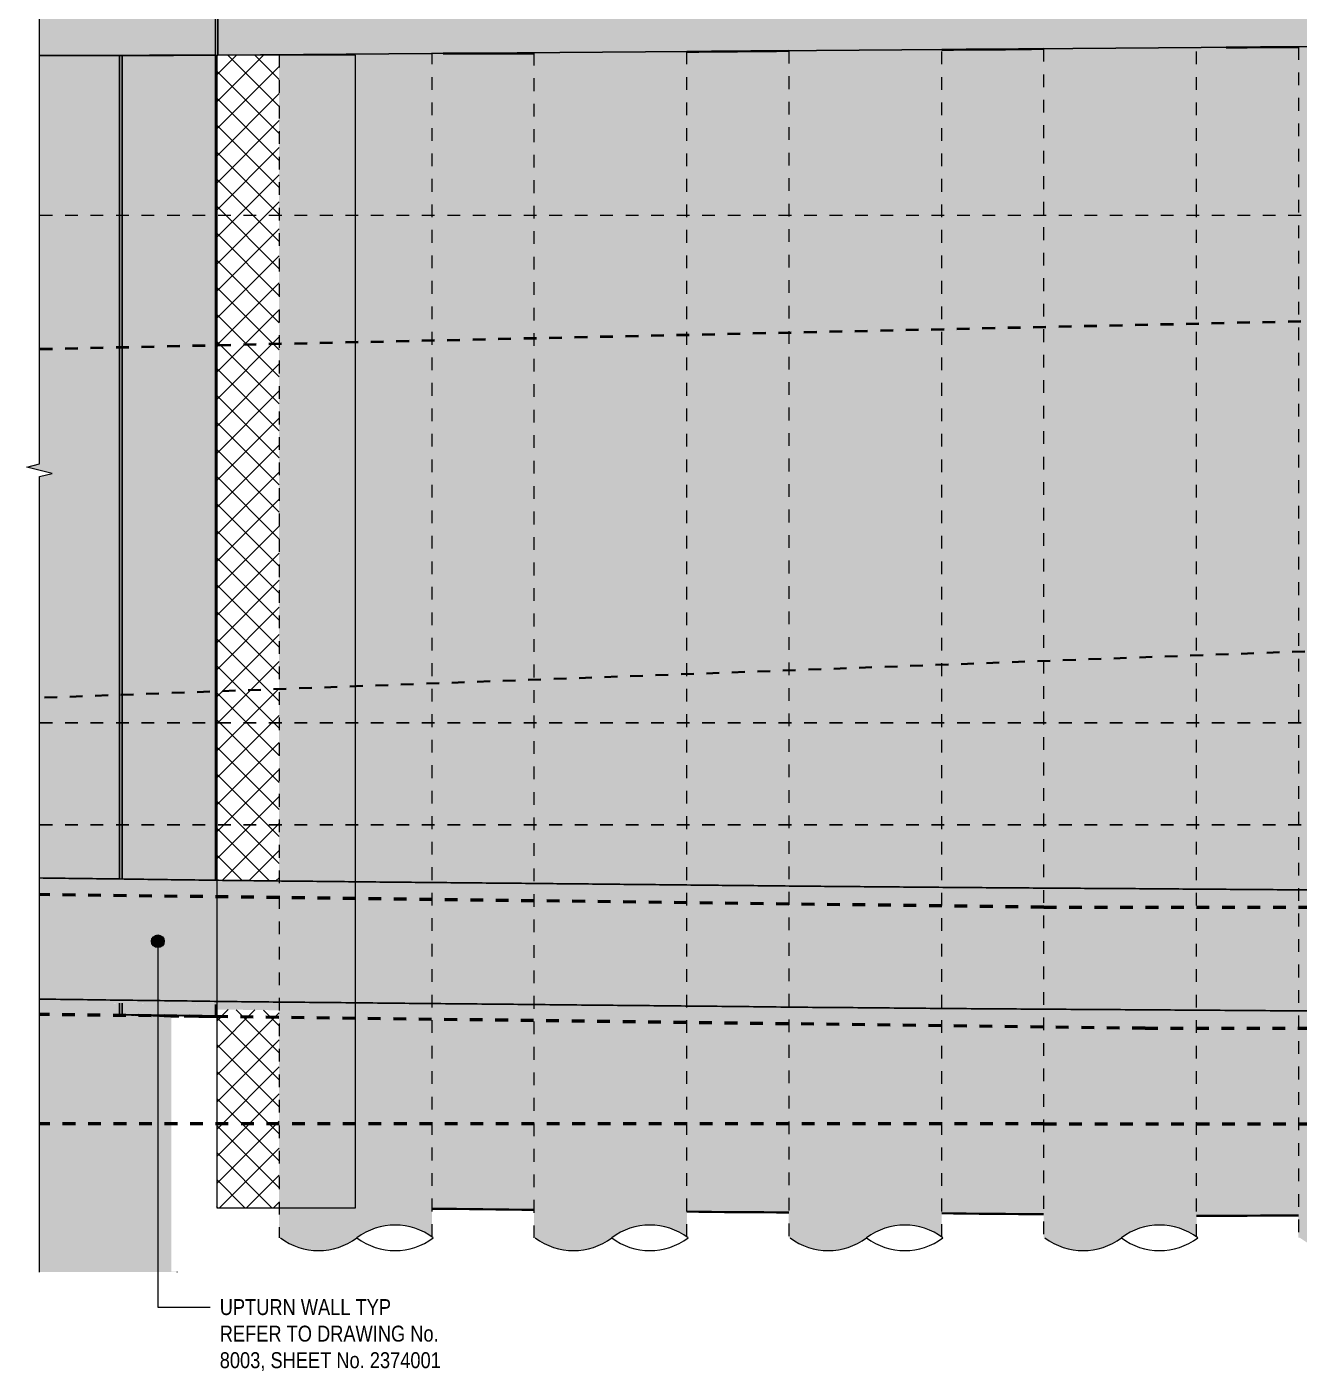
# Model space of a CAD drawing. Header units: metres. Extents: x -1147.3 to -1090.7, y 3.4 to 26.8.
# Drawn here: x -1147.32 to -1137.34, y 9.79 to 20.33 of the extents above; entities that cross this region are included whole.
import ezdxf

# ---------------------------------------------------------------- set-up
doc = ezdxf.new("R2010")
doc.units = ezdxf.units.M
for name, pattern in [('Dash dot', [0.015875, 0.00635, -0.004763, 0, -0.004763]), ('Hidden-Locality Plan', [0.0046, 0.003, -0.0016]), ('JacobsDash', [0.0045, 0.003, -0.0015])]:
    doc.linetypes.add(name, pattern=pattern)
for name, color, linetype, lineweight in [('A-DETL', 7, 'Continuous', 13), ('A-DETL-GENF', 7, 'Continuous', 9), ('A-GENM', 7, 'Continuous', 35), ('G-ANNO-TEXT', 7, 'Continuous', 9), ('S-BEAM', 7, 'Continuous', 50), ('S-FNDN', 7, 'Continuous', 50)]:
    doc.layers.add(name, color=color, linetype=linetype, lineweight=lineweight)
doc.styles.add('Arial Narrow', font='ARIALN.TTF', dxfattribs={"height": 0.125})

# ---------------------------------------------------------------- blocks, each defined once
blk = doc.blocks.new('Foundations-Piles - Px-1200-66435274-DRG-2873023 - SECTION 2')
at = {"layer": 'A-GENM', "lineweight": 25, "true_color": 0xdbdbdb}
h = blk.add_hatch(color=254, dxfattribs=at)
h.paths.add_polyline_path([(-1147.223, 10.563), (-1146.897, 10.563), (-1146.897, 12.676), (-1147.054, 12.676), (-1147.186, 12.674), (-1147.223, 12.673), (-1147.223, 12.554)])
h.paths.add_polyline_path([(-1146.897, 13.651), (-1146.897, 20.11), (-1147.223, 20.11), (-1147.223, 16.904), (-1147.323, 16.879), (-1147.123, 16.829), (-1147.223, 16.804), (-1147.223, 13.655), (-1146.925, 13.651)])
h = blk.add_hatch(color=254, dxfattribs=at)
h.paths.add_polyline_path([(-1146.897, 10.563), (-1146.143, 10.563), (-1146.143, 10.566), (-1146.188, 10.566), (-1146.188, 12.566), (-1146.233, 12.569), (-1146.303, 12.573), (-1146.409, 12.577), (-1146.528, 12.58), (-1146.595, 12.582), (-1146.595, 12.672), (-1146.728, 12.674), (-1146.897, 12.676), (-1146.897, 12.554)])
h.paths.add_polyline_path([(-1146.595, 13.647), (-1146.595, 20.109), (-1146.143, 20.11), (-1146.143, 20.11), (-1146.897, 20.11), (-1146.897, 13.651), (-1146.614, 13.647)])
at = {"layer": 'A-GENM', "color": 253, "lineweight": 25, "true_color": 0xa3a3a3}
for p, q in [((-1146.143, 20.109), (-1146.143, 20.11)), ((-1146.143, 10.563), (-1146.143, 10.566))]:
    blk.add_line(p, q, dxfattribs=at)
blk = doc.blocks.new('Top of Pavement - RL A - Top of Pavement - RL A-68818558-DRG-2873023 - SECTION 2')
at = {"layer": 'A-GENM', "lineweight": 25, "true_color": 0xe8e8e8}
h = blk.add_hatch(color=254, dxfattribs=at)
h.paths.add_polyline_path([(-1135.22, 12.598), (-1135.22, 13.548), (-1135.625, 13.55), (-1136.143, 13.554), (-1136.143, 12.604), (-1135.468, 12.599)])
h.paths.add_polyline_path([(-1145.343, 12.682), (-1145.343, 13.632), (-1145.709, 13.636), (-1147.223, 13.655), (-1147.223, 12.705), (-1145.651, 12.685)])
h = blk.add_hatch(color=254, dxfattribs=at)
h.paths.add_polyline_path([(-1135.22, 12.534), (-1135.22, 12.598), (-1135.625, 12.6), (-1136.143, 12.604), (-1136.143, 12.54), (-1135.522, 12.536)])
h.paths.add_polyline_path([(-1145.343, 12.617), (-1145.343, 12.682), (-1145.916, 12.688), (-1147.223, 12.705), (-1147.223, 12.673), (-1147.124, 12.675), (-1146.978, 12.676), (-1146.813, 12.675), (-1146.642, 12.673), (-1146.585, 12.672), (-1146.559, 12.672), (-1145.843, 12.663), (-1145.843, 12.623), (-1145.826, 12.623), (-1145.368, 12.617)])
at = {"layer": 'A-GENM', "color": 253, "lineweight": 25, "true_color": 0xa3a3a3}
for points, knots in [([(-1120.535, 13.53), (-1120.622, 13.53), (-1120.874, 13.529), (-1121.291, 13.529), (-1121.785, 13.528), (-1122.279, 13.527), (-1122.774, 13.526), (-1123.268, 13.526), (-1123.762, 13.525), (-1124.257, 13.524), (-1124.751, 13.523), (-1125.245, 13.523), (-1125.739, 13.522), (-1126.234, 13.523), (-1126.728, 13.524), (-1127.222, 13.524), (-1127.716, 13.525), (-1128.211, 13.526), (-1128.705, 13.526), (-1129.199, 13.527), (-1129.694, 13.528), (-1130.188, 13.528), (-1130.682, 13.529), (-1131.176, 13.531), (-1131.671, 13.533), (-1132.165, 13.535), (-1132.824, 13.538), (-1133.483, 13.541), (-1134.142, 13.543), (-1134.636, 13.546), (-1135.131, 13.548), (-1135.625, 13.55), (-1136.119, 13.553), (-1136.613, 13.557), (-1137.108, 13.56), (-1137.602, 13.564), (-1138.096, 13.567), (-1138.59, 13.571), (-1139.085, 13.574), (-1139.579, 13.577), (-1140.073, 13.581), (-1140.567, 13.585), (-1141.062, 13.589), (-1141.556, 13.594), (-1142.05, 13.599), (-1142.544, 13.604), (-1143.039, 13.609), (-1143.533, 13.614), (-1144.027, 13.618), (-1144.521, 13.623), (-1145.016, 13.628), (-1145.51, 13.633), (-1146.004, 13.639), (-1146.498, 13.646), (-1146.905, 13.651), (-1147.146, 13.654), (-1147.223, 13.655)], [0.474392, 0.474392, 0.474392, 0.474392, 0.4761905, 0.4795918, 0.4829932, 0.4863946, 0.4897959, 0.4931973, 0.4965986, 0.5, 0.5034014, 0.5068027, 0.5102041, 0.5136054, 0.5170068, 0.5204082, 0.5238095, 0.5272109, 0.5306122, 0.5340136, 0.537415, 0.5408163, 0.5442177, 0.547619, 0.5510204, 0.5544218, 0.5578231, 0.5646259, 0.5680272, 0.5714286, 0.5748299, 0.5782313, 0.5816327, 0.585034, 0.5884354, 0.5918367, 0.5952381, 0.5986395, 0.6020408, 0.6054422, 0.6088435, 0.6122449, 0.6156463, 0.6190476, 0.622449, 0.6258503, 0.6292517, 0.6326531, 0.6360544, 0.6394558, 0.6428571, 0.6462585, 0.6496599, 0.6530612, 0.6564626, 0.6580453, 0.6580453, 0.6580453, 0.6580453]), ([(-1147.223, 12.705), (-1147.192, 12.704), (-1147.067, 12.703), (-1146.846, 12.7), (-1146.562, 12.696), (-1146.183, 12.691), (-1145.898, 12.688), (-1145.709, 12.685)], [0.51987349, 0.51987349, 0.51987349, 0.51987349, 0.52083333, 0.52380952, 0.52678571, 0.5297619, 0.53571429, 0.53571429, 0.53571429, 0.53571429]), ([(-1145.709, 12.685), (-1145.519, 12.683), (-1145.235, 12.68), (-1144.855, 12.677), (-1144.666, 12.675), (-1144.571, 12.674)], [0.53571429, 0.53571429, 0.53571429, 0.53571429, 0.54166667, 0.54464286, 0.54761905, 0.54761905, 0.54761905, 0.54761905]), ([(-1144.571, 12.674), (-1144.476, 12.673), (-1144.286, 12.671), (-1143.907, 12.667), (-1143.623, 12.665), (-1143.433, 12.663)], [0.54761905, 0.54761905, 0.54761905, 0.54761905, 0.55059524, 0.55357143, 0.55952381, 0.55952381, 0.55952381, 0.55952381])]:
    blk.add_open_spline(points, degree=3, knots=knots, dxfattribs=at)
for points in [[(-1143.433, 12.663), (-1143.243, 12.661), (-1142.864, 12.657), (-1142.295, 12.652), (-1141.726, 12.646), (-1141.347, 12.642), (-1141.157, 12.64)], [(-1141.157, 12.64), (-1140.968, 12.639), (-1140.588, 12.635), (-1140.209, 12.632), (-1140.019, 12.63)], [(-1140.019, 12.63), (-1139.83, 12.629), (-1139.45, 12.626), (-1138.881, 12.623), (-1138.313, 12.619), (-1137.744, 12.615), (-1137.175, 12.611), (-1136.606, 12.607), (-1136.037, 12.603), (-1135.657, 12.6), (-1135.468, 12.599)]]:
    blk.add_open_spline(points, degree=3, dxfattribs=at)
blk = doc.blocks.new('T2DPAA-T2D-C3S-RS-M3D-100334_rvt-1-DRG-2873023 - SECTION 2')
at = {"layer": 'A-GENM', "lineweight": 5, "true_color": 0xefefdf}
blk.add_hatch(color=254, dxfattribs=at).paths.add_polyline_path([(-1147.223, 20.11), (-1145.843, 20.11), (-1145.843, 21.31), (-1147.223, 21.31), (-1147.223, 20.159)])
at = {"layer": 'A-GENM', "lineweight": 5, "true_color": 0xf2f6f2}
h = blk.add_hatch(color=7, dxfattribs=at)
h.paths.add_polyline_path([(-1146.595, 12.582), (-1146.575, 12.582), (-1146.575, 12.672), (-1146.595, 12.672), (-1146.595, 12.582)])
h.paths.add_polyline_path([(-1146.575, 13.647), (-1146.575, 20.109), (-1146.595, 20.109), (-1146.595, 13.647), (-1146.576, 13.647)])
h = blk.add_hatch(color=7, dxfattribs=at)
h.paths.add_polyline_path([(-1145.843, 12.573), (-1145.843, 12.663), (-1146.575, 12.672), (-1146.575, 12.582), (-1145.916, 12.574)])
h.paths.add_polyline_path([(-1145.843, 13.637), (-1145.843, 20.11), (-1146.575, 20.109), (-1146.575, 13.647), (-1145.906, 13.638)])
blk.add_hatch(color=7, dxfattribs=at).paths.add_polyline_path([(-1145.843, 12.562), (-1145.843, 12.573), (-1146.567, 12.581), (-1146.45, 12.578), (-1146.339, 12.574), (-1146.229, 12.569), (-1146.174, 12.566), (-1146.147, 12.566), (-1145.907, 12.563)])
at = {"layer": 'A-GENM', "color": 253, "lineweight": 25, "true_color": 0xa3a3a3}
for p, q in [((-1146.595, 20.109), (-1146.595, 13.647)), ((-1146.575, 13.647), (-1146.575, 20.109)), ((-1145.843, 13.637), (-1145.843, 20.11)), ((-1146.595, 12.672), (-1146.595, 12.582)), ((-1146.575, 12.582), (-1146.575, 12.672)), ((-1145.843, 12.573), (-1145.843, 12.663))]:
    blk.add_line(p, q, dxfattribs=at)
at = {"layer": 'A-GENM', "color": 253, "lineweight": 25, "true_color": 0xa3a3a3, "flags": 128}
for points in [[(-1145.843, 20.11), (-1145.843, 20.243), (-1145.843, 20.377), (-1145.843, 20.51), (-1145.843, 20.643), (-1145.843, 20.777), (-1145.843, 20.91), (-1145.843, 21.043), (-1145.843, 21.177), (-1145.843, 21.31)], [(-1146.575, 20.109), (-1146.585, 20.109), (-1146.595, 20.109)], [(-1146.595, 12.582), (-1146.585, 12.582), (-1146.575, 12.582)], [(-1146.165, 12.566), (-1146.176, 12.566), (-1146.188, 12.566)], [(-1145.843, 12.573), (-1145.843, 12.571), (-1145.843, 12.569), (-1145.843, 12.567), (-1145.843, 12.564), (-1145.843, 12.562)]]:
    blk.add_lwpolyline(points, dxfattribs=at)
at = {"layer": 'A-GENM', "color": 253, "lineweight": 25, "true_color": 0xa3a3a3}
for points in [[(-1145.843, 20.11), (-1146.303, 20.109), (-1146.763, 20.109), (-1147.223, 20.109)], [(-1146.563, 12.581), (-1146.574, 12.581), (-1146.584, 12.582), (-1146.595, 12.582)], [(-1146.484, 12.579), (-1146.507, 12.58), (-1146.532, 12.58), (-1146.557, 12.581)], [(-1146.188, 12.566), (-1146.189, 12.566), (-1146.189, 12.566), (-1146.19, 12.566)], [(-1146.13, 12.566), (-1146.141, 12.566), (-1146.153, 12.566), (-1146.165, 12.566)]]:
    blk.add_open_spline(points, degree=3, dxfattribs=at)
for points, knots in [([(-1145.843, 20.11), (-1145.941, 20.11), (-1146.136, 20.109), (-1146.38, 20.109), (-1146.526, 20.109), (-1146.575, 20.109)], [0, 0, 0, 0, 0.4, 0.8, 1, 1, 1, 1]), ([(-1146.575, 12.582), (-1146.526, 12.582), (-1146.428, 12.58), (-1146.307, 12.579), (-1146.209, 12.577), (-1146.136, 12.577), (-1146.063, 12.576), (-1145.989, 12.575), (-1145.916, 12.574), (-1145.867, 12.573), (-1145.843, 12.573)], [0, 0, 0, 0, 0.2, 0.4, 0.5, 0.6, 0.7, 0.8, 0.9, 1, 1, 1, 1]), ([(-1146.409, 12.577), (-1146.43, 12.578), (-1146.453, 12.578), (-1146.477, 12.579), (-1146.478, 12.579)], [0.6347246, 0.6347246, 0.6347246, 0.6347246, 0.7692308, 0.7767341, 0.7767341, 0.7767341, 0.7767341]), ([(-1146.342, 12.575), (-1146.36, 12.575), (-1146.381, 12.576), (-1146.403, 12.577), (-1146.404, 12.577)], [0.4818632, 0.4818632, 0.4818632, 0.4818632, 0.6153846, 0.6234034, 0.6234034, 0.6234034, 0.6234034]), ([(-1146.283, 12.572), (-1146.298, 12.573), (-1146.316, 12.573), (-1146.336, 12.574), (-1146.337, 12.574)], [0.3289726, 0.3289726, 0.3289726, 0.3289726, 0.4615385, 0.470067, 0.470067, 0.470067, 0.470067]), ([(-1146.233, 12.569), (-1146.238, 12.57), (-1146.251, 12.57), (-1146.267, 12.571), (-1146.277, 12.572), (-1146.278, 12.572)], [0.1760575, 0.1760575, 0.1760575, 0.1760575, 0.2307692, 0.3076923, 0.3167264, 0.3167264, 0.3167264, 0.3167264]), ([(-1146.193, 12.566), (-1146.197, 12.567), (-1146.207, 12.568), (-1146.22, 12.568), (-1146.228, 12.569), (-1146.229, 12.569)], [0.0231131, 0.0231131, 0.0231131, 0.0231131, 0.0769231, 0.1538462, 0.1633832, 0.1633832, 0.1633832, 0.1633832]), ([(-1145.843, 12.562), (-1145.886, 12.563), (-1145.968, 12.564), (-1146.049, 12.565), (-1146.088, 12.565)], [0, 0, 0, 0, 0.4, 0.7612021, 0.7612021, 0.7612021, 0.7612021])]:
    blk.add_open_spline(points, degree=3, knots=knots, dxfattribs=at)
for name in ['Foundations-Piles - Px-1200-66435274-DRG-2873023 - SECTION 2', 'Top of Pavement - RL A - Top of Pavement - RL A-68818558-DRG-2873023 - SECTION 2']:
    blk.add_blockref(name, (0, 0), dxfattribs=at)
blk = doc.blocks.new('03_SFR_ACS_Abutment_BR08_Retaining wall CS - ABUTMENT EAST_BR8_1-7988247-DRG-2873023 - SECTION 2')
at = {"layer": 'S-BEAM', "lineweight": 25, "true_color": 0xc0c0c0}
blk.add_hatch(color=9, dxfattribs=at).paths.add_polyline_path([(-1145.823, 20.11), (-1135.842, 20.187), (-1135.842, 21.387), (-1136.053, 21.385), (-1145.823, 21.307), (-1145.823, 20.515)])
at = {"layer": 'S-BEAM', "lineweight": 25}
for p, q in [((-1145.823, 21.307), (-1145.823, 20.11)), ((-1135.857, 21.387), (-1135.842, 21.387)), ((-1135.842, 20.187), (-1135.842, 21.387)), ((-1145.823, 20.11), (-1135.842, 20.187))]:
    blk.add_line(p, q, dxfattribs=at)
at = {"layer": 'S-BEAM', "color": 250, "lineweight": 25, "true_color": 0x404040}
for p, q in [((-1136.035, 21.385), (-1135.985, 21.386)), ((-1135.896, 21.386), (-1135.857, 21.387))]:
    blk.add_line(p, q, dxfattribs=at)
at = {"layer": 'S-BEAM', "color": 8, "lineweight": 25, "true_color": 0x6f6f6f}
blk.add_line((-1135.985, 21.386), (-1135.896, 21.386), dxfattribs=at)
blk = doc.blocks.new('01_SFO_FRP_Pile_CastInPlace_CS_BR08 - CAST-IN-PLACE PILE - 1200-8641665-DRG-2873023 - SECTION 2')
at = {"layer": 'S-FNDN', "linetype": 'JacobsDash', "lineweight": 18, "true_color": 0xc0c0c0}
for points in [[(-1137.016, 10.733), (-1136.997, 10.733), (-1136.926, 10.743), (-1136.855, 10.764), (-1136.793, 10.793), (-1136.673, 10.871), (-1136.608, 10.901), (-1136.539, 10.921), (-1136.468, 10.931), (-1136.397, 10.931), (-1136.326, 10.921), (-1136.255, 10.9), (-1136.191, 10.87), (-1136.163, 10.852), (-1136.163, 20.184), (-1137.343, 20.175), (-1137.343, 10.832), (-1137.333, 10.832), (-1137.273, 10.793), (-1137.208, 10.763), (-1137.139, 10.743), (-1137.068, 10.733), (-1137.054, 10.733)], [(-1136.143, 10.839), (-1136.143, 20.184), (-1136.163, 20.184), (-1136.163, 10.852), (-1136.145, 10.84)]]:
    blk.add_hatch(color=9, dxfattribs=at).paths.add_polyline_path(points)
at = {"layer": 'S-FNDN', "linetype": 'JacobsDash', "lineweight": 18}
for p, q in [((-1137.343, 20.175), (-1137.343, 10.832)), ((-1136.143, 10.839), (-1136.143, 20.184))]:
    blk.add_line(p, q, dxfattribs=at)
blk = doc.blocks.new('01_SFO_FRP_Pile_CastInPlace_CS_BR08 - CAST-IN-PLACE PILE - 1200-8641633-DRG-2873023 - SECTION 2')
at = {"layer": 'S-FNDN', "linetype": 'JacobsDash', "lineweight": 18, "true_color": 0xc0c0c0}
for points in [[(-1138.997, 10.733), (-1138.926, 10.743), (-1138.855, 10.764), (-1138.793, 10.793), (-1138.673, 10.871), (-1138.608, 10.901), (-1138.539, 10.921), (-1138.468, 10.931), (-1138.397, 10.931), (-1138.326, 10.921), (-1138.255, 10.9), (-1138.191, 10.87), (-1138.163, 10.852), (-1138.163, 20.169), (-1139.343, 20.16), (-1139.343, 10.832), (-1139.333, 10.832), (-1139.273, 10.793), (-1139.208, 10.763), (-1139.139, 10.743), (-1139.068, 10.733), (-1139.016, 10.733)], [(-1138.143, 10.839), (-1138.143, 20.169), (-1138.163, 20.169), (-1138.163, 10.852), (-1138.145, 10.84)]]:
    blk.add_hatch(color=9, dxfattribs=at).paths.add_polyline_path(points)
at = {"layer": 'S-FNDN', "linetype": 'JacobsDash', "lineweight": 18}
for p, q in [((-1139.343, 20.16), (-1139.343, 10.832)), ((-1138.143, 10.839), (-1138.143, 20.169))]:
    blk.add_line(p, q, dxfattribs=at)
blk = doc.blocks.new('01_SFO_FRP_Pile_CastInPlace_CS_BR08 - CAST-IN-PLACE PILE - 1200-8641593-DRG-2873023 - SECTION 2')
at = {"layer": 'S-FNDN', "linetype": 'JacobsDash', "lineweight": 18, "true_color": 0xc0c0c0}
for points in [[(-1140.997, 10.733), (-1140.926, 10.743), (-1140.856, 10.764), (-1140.793, 10.793), (-1140.673, 10.871), (-1140.608, 10.901), (-1140.539, 10.921), (-1140.468, 10.931), (-1140.397, 10.931), (-1140.326, 10.921), (-1140.255, 10.9), (-1140.191, 10.87), (-1140.163, 10.852), (-1140.163, 20.154), (-1141.343, 20.145), (-1141.343, 10.832), (-1141.333, 10.832), (-1141.273, 10.793), (-1141.208, 10.763), (-1141.139, 10.743), (-1141.068, 10.733), (-1141.016, 10.733)], [(-1140.143, 10.839), (-1140.143, 20.154), (-1140.163, 20.153), (-1140.163, 10.852), (-1140.145, 10.84)]]:
    blk.add_hatch(color=9, dxfattribs=at).paths.add_polyline_path(points)
at = {"layer": 'S-FNDN', "linetype": 'JacobsDash', "lineweight": 18}
for p, q in [((-1141.343, 20.145), (-1141.343, 10.832)), ((-1140.143, 10.839), (-1140.143, 20.154))]:
    blk.add_line(p, q, dxfattribs=at)
blk = doc.blocks.new('01_SFO_FRP_Pile_CastInPlace_CS_BR08 - CAST-IN-PLACE PILE - 1200-8641556-DRG-2873023 - SECTION 2')
at = {"layer": 'S-FNDN', "linetype": 'JacobsDash', "lineweight": 18, "true_color": 0xc0c0c0}
for points in [[(-1142.997, 10.733), (-1142.926, 10.743), (-1142.856, 10.764), (-1142.793, 10.793), (-1142.673, 10.871), (-1142.608, 10.901), (-1142.539, 10.921), (-1142.468, 10.931), (-1142.397, 10.931), (-1142.326, 10.921), (-1142.255, 10.9), (-1142.191, 10.87), (-1142.163, 10.852), (-1142.163, 20.138), (-1143.343, 20.129), (-1143.343, 10.832), (-1143.333, 10.832), (-1143.273, 10.793), (-1143.208, 10.763), (-1143.139, 10.743), (-1143.068, 10.733), (-1143.017, 10.733)], [(-1142.143, 10.839), (-1142.143, 20.138), (-1142.163, 20.138), (-1142.163, 10.852), (-1142.145, 10.84)]]:
    blk.add_hatch(color=9, dxfattribs=at).paths.add_polyline_path(points)
at = {"layer": 'S-FNDN', "linetype": 'JacobsDash', "lineweight": 18}
for p, q in [((-1143.343, 20.129), (-1143.343, 10.832)), ((-1142.143, 10.839), (-1142.143, 20.138))]:
    blk.add_line(p, q, dxfattribs=at)
blk = doc.blocks.new('01_SFO_FRP_Pile_CastInPlace_CS_BR08 - CAST-IN-PLACE PILE - 1200-8641505-DRG-2873023 - SECTION 2')
at = {"layer": 'S-FNDN', "linetype": 'JacobsDash', "lineweight": 18, "true_color": 0xc0c0c0}
for points in [[(-1144.997, 10.733), (-1144.926, 10.743), (-1144.856, 10.764), (-1144.793, 10.793), (-1144.673, 10.871), (-1144.608, 10.901), (-1144.539, 10.921), (-1144.468, 10.931), (-1144.397, 10.931), (-1144.326, 10.921), (-1144.256, 10.9), (-1144.191, 10.87), (-1144.163, 10.852), (-1144.163, 20.123), (-1145.343, 20.114), (-1145.343, 10.832), (-1145.333, 10.832), (-1145.273, 10.793), (-1145.208, 10.763), (-1145.139, 10.743), (-1145.068, 10.733), (-1145.017, 10.733)], [(-1144.143, 10.839), (-1144.143, 20.123), (-1144.163, 20.123), (-1144.163, 10.852), (-1144.145, 10.84)]]:
    blk.add_hatch(color=9, dxfattribs=at).paths.add_polyline_path(points)
at = {"layer": 'S-FNDN', "linetype": 'JacobsDash', "lineweight": 18}
for p, q in [((-1145.343, 20.114), (-1145.343, 10.832)), ((-1144.143, 10.839), (-1144.143, 20.123))]:
    blk.add_line(p, q, dxfattribs=at)
blk = doc.blocks.new('20_SFR_WSC_ShotcreteWall_ArchFlatBack_Datum - ArchWall_PileSize_1200-8655494-DRG-2873023 - SECTION 2')
at = {"layer": 'A-GENM', "true_color": 0x9ab29e}
blk.add_hatch(color=253, dxfattribs=at).paths.add_polyline_path([(-1143.343, 11.051), (-1143.343, 20.124), (-1144.055, 20.124), (-1144.143, 20.123), (-1144.143, 11.06), (-1143.439, 11.052)])
at = {"layer": 'A-GENM', "color": 252, "true_color": 0x888888, "flags": 128}
for points in [[(-1143.343, 20.124), (-1143.439, 20.124), (-1143.539, 20.124), (-1143.641, 20.124), (-1143.745, 20.124), (-1143.848, 20.124), (-1143.95, 20.124), (-1144.05, 20.124), (-1144.055, 20.124)], [(-1144.143, 11.06), (-1144.05, 11.059), (-1143.95, 11.058), (-1143.848, 11.057), (-1143.745, 11.056), (-1143.641, 11.054), (-1143.539, 11.053), (-1143.439, 11.052), (-1143.343, 11.051)]]:
    blk.add_lwpolyline(points, dxfattribs=at)
blk = doc.blocks.new('20_SFR_WSC_ShotcreteWall_ArchFlatBack_Datum - ArchWall_PileSize_1200-8655628-DRG-2873023 - SECTION 2')
at = {"layer": 'A-GENM', "true_color": 0x9ab29e}
blk.add_hatch(color=253, dxfattribs=at).paths.add_polyline_path([(-1141.343, 11.03), (-1141.343, 20.144), (-1142.143, 20.136), (-1142.143, 11.037), (-1141.43, 11.031)])
at = {"layer": 'A-GENM', "color": 252, "true_color": 0x888888, "flags": 128}
for points in [[(-1141.343, 20.144), (-1141.439, 20.143), (-1141.539, 20.142), (-1141.641, 20.141), (-1141.745, 20.14), (-1141.848, 20.139), (-1141.95, 20.138), (-1142.05, 20.137), (-1142.143, 20.136)], [(-1142.143, 11.037), (-1142.05, 11.036), (-1141.95, 11.035), (-1141.848, 11.034), (-1141.745, 11.033), (-1141.641, 11.033), (-1141.539, 11.032), (-1141.439, 11.031), (-1141.343, 11.03)]]:
    blk.add_lwpolyline(points, dxfattribs=at)
blk = doc.blocks.new('20_SFR_WSC_ShotcreteWall_ArchFlatBack_Datum - ArchWall_PileSize_1200-8655727-DRG-2873023 - SECTION 2')
at = {"layer": 'A-GENM', "true_color": 0x9ab29e}
blk.add_hatch(color=253, dxfattribs=at).paths.add_polyline_path([(-1139.343, 11.016), (-1139.343, 20.159), (-1140.143, 20.153), (-1140.143, 11.024), (-1139.439, 11.017)])
at = {"layer": 'A-GENM', "color": 252, "true_color": 0x888888, "flags": 128}
for points in [[(-1139.343, 20.159), (-1139.439, 20.158), (-1139.539, 20.157), (-1139.641, 20.156), (-1139.745, 20.156), (-1139.848, 20.155), (-1139.95, 20.154), (-1140.05, 20.153), (-1140.143, 20.153)], [(-1140.143, 11.024), (-1140.05, 11.023), (-1139.95, 11.022), (-1139.848, 11.021), (-1139.745, 11.02), (-1139.641, 11.019), (-1139.539, 11.018), (-1139.439, 11.017), (-1139.343, 11.016)]]:
    blk.add_lwpolyline(points, dxfattribs=at)
blk = doc.blocks.new('20_SFR_WSC_ShotcreteWall_ArchFlatBack_Datum - ArchWall_PileSize_1200-8655988-DRG-2873023 - SECTION 2')
at = {"layer": 'A-GENM', "true_color": 0x9ab29e}
blk.add_hatch(color=253, dxfattribs=at).paths.add_polyline_path([(-1138.143, 11.005), (-1137.343, 11.006), (-1137.343, 20.173), (-1137.95, 20.171), (-1138.143, 20.169), (-1138.143, 11.061)])
at = {"layer": 'A-GENM', "color": 252, "true_color": 0x888888, "flags": 128}
for points in [[(-1137.343, 20.173), (-1137.439, 20.172), (-1137.539, 20.172), (-1137.641, 20.172), (-1137.745, 20.171), (-1137.848, 20.171), (-1137.911, 20.171)], [(-1138.143, 11.005), (-1138.05, 11.005), (-1137.95, 11.005), (-1137.848, 11.005), (-1137.745, 11.005), (-1137.641, 11.006), (-1137.539, 11.006), (-1137.439, 11.006), (-1137.343, 11.006)]]:
    blk.add_lwpolyline(points, dxfattribs=at)
blk = doc.blocks.new('CS_DET_Pile-Column_BreakLine - Tubular BreakLine-5442962-DRG-2873023 - SECTION 2')
at = {"layer": 'A-DETL-GENF', "lineweight": 18}
for centre, start, end in [((-1134.333, 10.434), 52.9573, 127.0427), ((-1134.933, 11.229), 232.9573, 307.0427), ((-1134.333, 11.229), 232.9573, 307.0427)]:
    blk.add_arc(centre, 0.498, start, end, dxfattribs=at)
blk = doc.blocks.new('BREAK LINE - INPUT VIEW SCALE_R13 - Std Break-8505546-DRG-2873023 - SECTION 2')
at = {"layer": 'A-DETL-GENF'}
for p, q in [((-1147.223, 16.904), (-1147.223, 23.304)), ((-1147.323, 16.879), (-1147.223, 16.904)), ((-1147.123, 16.829), (-1147.323, 16.879)), ((-1147.223, 16.804), (-1147.123, 16.829)), ((-1147.223, 10.563), (-1147.223, 16.804))]:
    blk.add_line(p, q, dxfattribs=at)

msp = doc.modelspace()

# ---------------------------------------------------------------- hatches: boundary and pattern name
at = {"layer": 'A-DETL-GENF', "true_color": 0xafc8af}
h = msp.add_hatch(dxfattribs=at)
h.set_pattern_fill('FP_33', color=9, style=0, pattern_type=2)
h.set_pattern_definition([(45, (-1120.574, 10.849), (-0.106066, 0.106066), []), (135, (-1120.574, 10.849), (-0.106066, -0.106066), [])])
h.paths.add_polyline_path([(-1145.6507, 11.0669), (-1145.3429, 11.0669), (-1145.3429, 12.6168), (-1145.5099, 12.6189), (-1145.8326, 12.6229), (-1145.8326, 11.0669)])
h.paths.add_polyline_path([(-1145.3429, 13.6315), (-1145.3429, 20.1102), (-1145.8326, 20.1101), (-1145.8326, 13.6372), (-1145.5099, 13.6332)])
at = {"layer": 'G-ANNO-TEXT'}
h = msp.add_hatch(color=256, dxfattribs=at)
edge = h.paths.add_edge_path()
edge.add_arc((-1146.2948, 13.1586), 0.05, 0, 360)

# ---------------------------------------------------------------- linework, layer by layer
at = {"layer": 'A-DETL', "lineweight": 9}
for p, q in [((-1144.7431, 20.1104), (-1145.8326, 20.1101)), ((-1145.8326, 20.1101), (-1145.8326, 11.0669)), ((-1144.7431, 11.0669), (-1144.7431, 20.1104)), ((-1145.8326, 11.0669), (-1144.7431, 11.0669))]:
    msp.add_line(p, q, dxfattribs=at)
at = {"layer": 'A-DETL', "linetype": 'JacobsDash', "lineweight": 18}
msp.add_line((-1147.2226, 18.8564), (-1122.2683, 18.8564), dxfattribs=at)
at = {"layer": 'A-DETL', "color": 3, "linetype": 'Hidden-Locality Plan', "lineweight": 40, "true_color": 0x00ff00}
msp.add_line((-1147.2226, 17.8053), (-1120.5352, 18.393), dxfattribs=at)
at = {"layer": 'A-DETL', "color": 150, "linetype": 'JacobsDash', "lineweight": 35, "true_color": 0x0080ff}
msp.add_line((-1133.095, 15.5867), (-1147.2226, 15.0684), dxfattribs=at)
at = {"layer": 'A-DETL', "color": 17, "linetype": 'Dash dot', "lineweight": 25, "true_color": 0x804040}
msp.add_line((-1147.2226, 14.8723), (-1120.5352, 14.8723), dxfattribs=at)
at = {"layer": 'A-DETL', "color": 53, "linetype": 'Dash dot', "lineweight": 25, "true_color": 0xc8c33c}
msp.add_line((-1147.2226, 14.0713), (-1120.5352, 14.0713), dxfattribs=at)
at = {"layer": 'A-DETL', "linetype": 'JacobsDash', "lineweight": 50}
for p, q in [((-1139.3425, 13.4253), (-1147.2226, 13.5244)), ((-1139.3425, 13.4253), (-1121.5041, 13.4253)), ((-1138.5468, 12.4753), (-1147.2226, 12.5844)), ((-1138.5468, 12.4753), (-1121.5035, 12.4753)), ((-1139.3418, 11.7253), (-1147.2226, 11.7253)), ((-1139.3418, 11.7253), (-1121.5031, 11.7253))]:
    msp.add_line(p, q, dxfattribs=at)
at = {"layer": 'G-ANNO-TEXT'}
for p, q in [((-1146.2948, 13.1586), (-1146.2948, 10.2883)), ((-1146.2948, 10.2883), (-1145.884, 10.2883))]:
    msp.add_line(p, q, dxfattribs=at)
msp.add_circle((-1146.2948, 13.1586), 0.05, dxfattribs=at)

# ---------------------------------------------------------------- block references
at = {"lineweight": 5}
msp.add_blockref('T2DPAA-T2D-C3S-RS-M3D-100334_rvt-1-DRG-2873023 - SECTION 2', (0, 0), dxfattribs=at)
at = {"layer": 'A-DETL-GENF'}
for name, p in [('BREAK LINE - INPUT VIEW SCALE_R13 - Std Break-8505546-DRG-2873023 - SECTION 2', (0, 0)), ('CS_DET_Pile-Column_BreakLine - Tubular BreakLine-5442962-DRG-2873023 - SECTION 2', (-10.1, 0)), ('CS_DET_Pile-Column_BreakLine - Tubular BreakLine-5442962-DRG-2873023 - SECTION 2', (-8.1, 0)), ('CS_DET_Pile-Column_BreakLine - Tubular BreakLine-5442962-DRG-2873023 - SECTION 2', (-6.1, 0)), ('CS_DET_Pile-Column_BreakLine - Tubular BreakLine-5442962-DRG-2873023 - SECTION 2', (-4.1, 0))]:
    msp.add_blockref(name, p, dxfattribs=at)
at = {"layer": 'A-GENM', "color": 252, "true_color": 0x888888}
for name in ['20_SFR_WSC_ShotcreteWall_ArchFlatBack_Datum - ArchWall_PileSize_1200-8655727-DRG-2873023 - SECTION 2', '20_SFR_WSC_ShotcreteWall_ArchFlatBack_Datum - ArchWall_PileSize_1200-8655988-DRG-2873023 - SECTION 2', '20_SFR_WSC_ShotcreteWall_ArchFlatBack_Datum - ArchWall_PileSize_1200-8655494-DRG-2873023 - SECTION 2', '20_SFR_WSC_ShotcreteWall_ArchFlatBack_Datum - ArchWall_PileSize_1200-8655628-DRG-2873023 - SECTION 2']:
    msp.add_blockref(name, (0, 0), dxfattribs=at)
at = {"layer": 'S-BEAM', "lineweight": 25}
msp.add_blockref('03_SFR_ACS_Abutment_BR08_Retaining wall CS - ABUTMENT EAST_BR8_1-7988247-DRG-2873023 - SECTION 2', (0, 0), dxfattribs=at)
at = {"layer": 'S-FNDN', "linetype": 'JacobsDash', "lineweight": 18}
for name in ['01_SFO_FRP_Pile_CastInPlace_CS_BR08 - CAST-IN-PLACE PILE - 1200-8641593-DRG-2873023 - SECTION 2', '01_SFO_FRP_Pile_CastInPlace_CS_BR08 - CAST-IN-PLACE PILE - 1200-8641633-DRG-2873023 - SECTION 2', '01_SFO_FRP_Pile_CastInPlace_CS_BR08 - CAST-IN-PLACE PILE - 1200-8641665-DRG-2873023 - SECTION 2', '01_SFO_FRP_Pile_CastInPlace_CS_BR08 - CAST-IN-PLACE PILE - 1200-8641505-DRG-2873023 - SECTION 2', '01_SFO_FRP_Pile_CastInPlace_CS_BR08 - CAST-IN-PLACE PILE - 1200-8641556-DRG-2873023 - SECTION 2']:
    msp.add_blockref(name, (0, 0), dxfattribs=at)

# ---------------------------------------------------------------- texts
at = {"layer": 'G-ANNO-TEXT', "char_height": 0.125, "attachment_point": 1, "style": 'Arial Narrow', "bg_fill": 3, "box_fill_scale": 1, "bg_fill_color": 256, "bg_fill_true_color": 13158600, "bg_fill_transparency": 0}
for s, insert in [('UPTURN WALL TYP ', (-1145.809, 10.3508)), ('REFER TO DRAWING No. ', (-1145.809, 10.1425)), ('8003, SHEET No. 2374001', (-1145.809, 9.9341))]:
    msp.add_mtext(s, dxfattribs=dict(at, insert=insert))

doc.saveas('drawing.dxf')
